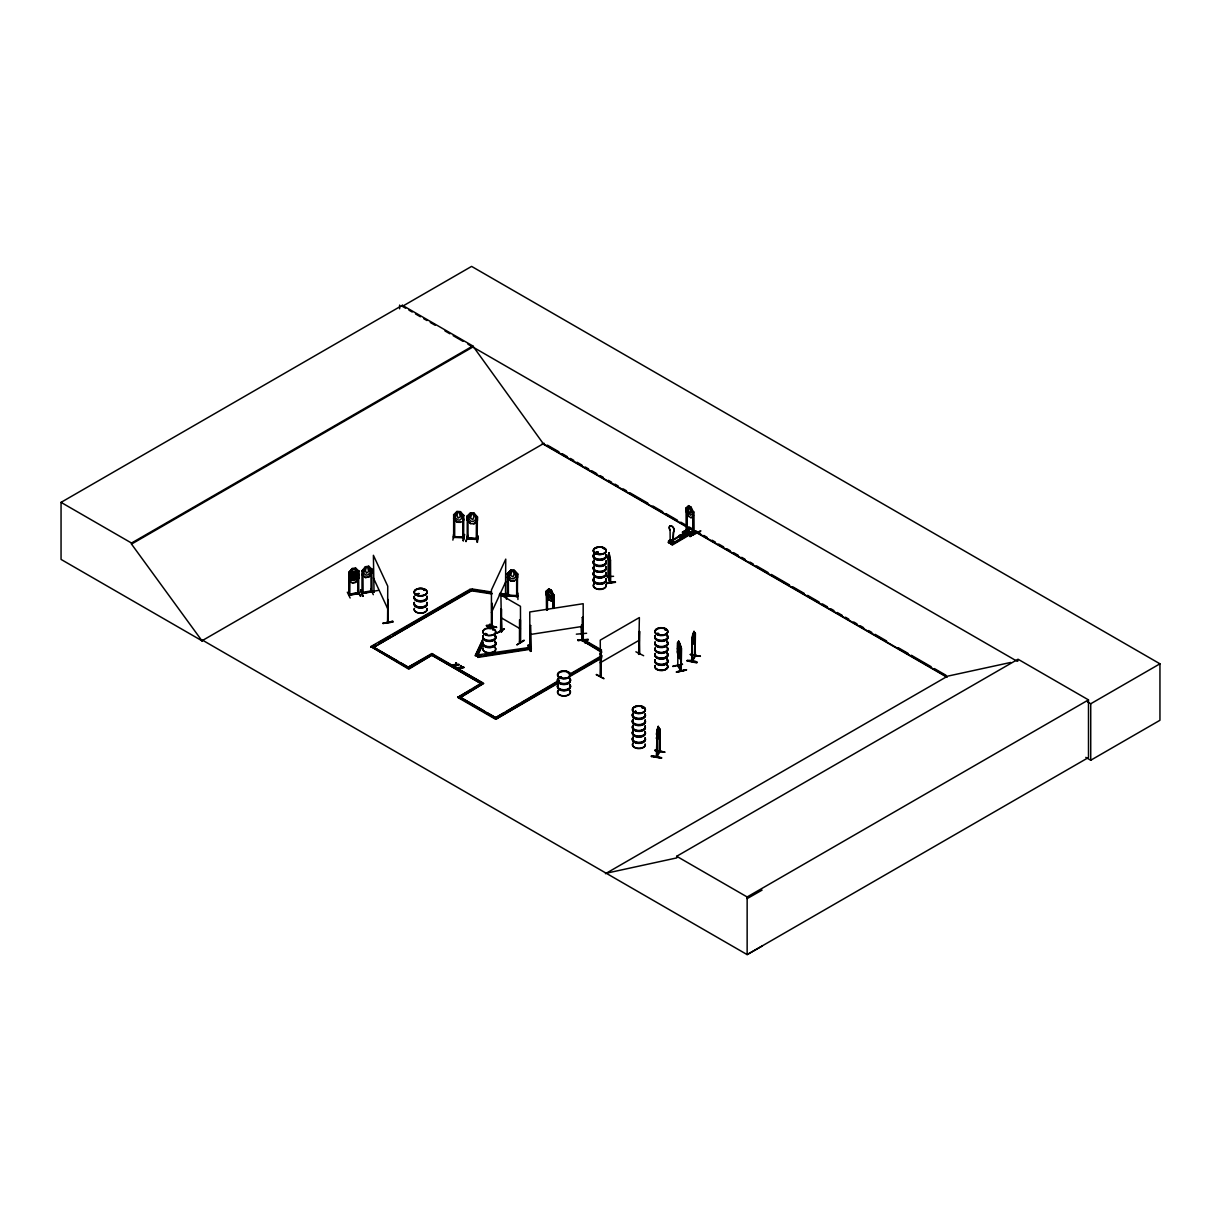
<?xml version="1.0" encoding="UTF-8"?>
<svg xmlns="http://www.w3.org/2000/svg" width="1221" height="1221" viewBox="0 0 1221 1221"><rect width="100%" height="100%" fill="white"/><g stroke="black" fill="none" stroke-linecap="round" stroke-linejoin="round"><path stroke-width="1.5" d="M608.302 576.999L608.348 554.792M609.996 582.783L609.859 559.584M694.047 631.379L691.956 638.766L692.154 637.881L692.261 661.461L695.405 655.83L694.673 633.333M677.777 666.147L677.914 643.009C676.266 644.322 678.617 657.173 681.104 652.121M680.845 648.046L681.242 671.214L680.753 648.046M608.241 577.136L610.042 582.783L608.317 577.06M608.745 577.075L608.317 576.236M672.893 542.597L673.412 532.005A3.465 2.015 59.5 0 0 673.412 528.006A3.465 2.015 59.5 0 0 669.917 526.037A3.465 2.015 59.5 0 0 669.917 530.036L670.07 529.945A3.465 2.015 59.5 0 1 670.07 525.946A3.465 2.015 59.5 0 1 673.565 527.93A3.465 2.015 59.5 0 1 673.565 531.913L673.046 542.521L670.543 540.567M688.552 505.677L691.071 507.127L692.185 514.072L690.598 515.277L687.377 511.294L688.629 505.616L686.095 507.844L686.965 508.211L686.919 530.906L687.194 511.889M692.887 511.63L692.719 534.188L693.818 534.477L693.726 511.889L692.78 511.721L693.726 511.889M552.945 594.917L553.998 595.115L553.037 594.963M350.015 572.405L349.771 595.146M608.775 556.394L609.081 553.952M454.67 514.713L453.632 514.789L454.685 514.774L454.67 537.454L453.54 537.408M491.361 626.22L492.094 624.969L491.544 625.824M506.135 595.558L505.784 594.551M508.379 573.565L507.325 573.809L510.729 570.314L514.178 570.329L517.628 574.068L517.628 577.655L514.178 581.135L510.668 581.028L507.219 577.289L510.729 580.875L514.178 581.135M506.425 599.19L507.463 592.765M507.371 573.534L507.356 596.336C505.402 595.482 511.981 595.1 516.666 596.626L516.651 573.763M508.424 595.329L517.521 595.543L517.475 596.642M514.178 570.329L515.811 576.739L513.568 578.8L511.294 578.739L509.02 576.541L510.668 570.222L514.178 570.39L517.643 574.007L516.514 573.763M517.887 593.07L517.933 599.511M658.058 728.281L657.707 734.935L658.165 728.311M693.574 632.554L693.238 639.209L693.696 632.585M582.829 617.17L582.844 639.819L583.165 638.415M496.459 627.457C488.049 623.427 478.708 626.22 496.474 627.38M671.657 540.827C670.253 540.705 670.94 540.445 670.894 541.147M657.356 729.074L656.745 757.188L657.051 734.019C654.868 735.668 661.477 715.216 656.394 734.523M608.47 555.418L608.882 552.731L610.469 560.21L610.485 582.86L608.684 577.029M670.329 540.689C671.733 540.552 671.657 544.917 669.993 542.658L669.993 540.186L671.016 540.384M651.449 756.547C682.066 761.599 630.936 752.06 661.477 757.997M651.602 755.845L661.492 757.646M686.98 660.836C692.994 658.47 706.455 665.903 686.996 660.744M696.855 662.652L687.133 660.439L697.038 662.347M679.074 642.475L679.486 649.114L679.181 642.46M679.074 647.588L679.486 654.227L678.968 647.618M677.96 665.414L681.165 669.688M656.349 757.081L657.051 734.019M657.081 756.684L656.364 756.165L659.218 751.464M656.852 757.081L659.951 751.51L659.172 751.922M659.905 751.571L659.874 728.952L658.501 727.228M694.688 656.288L695.482 655.784M694.749 655.433L695.482 654.96L691.925 661.4L691.849 638.751L692.979 633.317L693.055 641.391L694.444 636.752L693.925 631.486L694.963 633.134L694.032 631.501M692.109 637.957L692.658 660.973M659.584 732.371L658.516 737.85M695.1 636.645L692.979 644.062L693.925 642.048M453.586 514.85L456.929 511.401L460.424 511.63L463.843 515.506L462.728 515.46M456.975 511.568L455.28 517.658L457.539 519.932L459.798 520.085L462.026 518.101L460.424 511.63M453.617 534.203L452.884 540.125M459.203 512.179L458.073 512.103L456.99 515.079L458.073 518.116L460.363 516.88L459.218 512.103M453.525 536.553L454.716 536.416L453.571 536.34M453.708 537.148L463.69 537.255L463.751 538.11M454.716 536.66L463.659 536.981M460.424 522.374C451.617 521.55 464.499 524.13 463.751 518.986M463.736 515.537L462.728 515.155L462.79 537.988L463.614 538.079L463.766 515.262M462.942 537.759L463.873 537.851L453.632 537.377L453.678 514.59M468.147 516.071L467.231 516.254L468.147 516.376M463.247 540.46L464.453 534.508L463.324 540.506M467.185 519.841L470.589 523.519M463.247 540.934L464.514 534.554M470.512 512.927L474.023 513.095L475.625 516.88L475.625 519.566L473.397 521.55L471.138 521.398L468.879 519.123L470.528 512.866L467.078 516.285L467.078 519.856L470.512 523.672L474.023 523.84L477.442 520.558L477.457 516.91M467.735 535.286L465.979 541.666L467.674 535.637M467.277 516.04L467.216 538.904L477.472 539.316M467.399 537.759L477.426 538.705L476.556 538.369M477.365 516.727L476.312 516.636L477.365 516.727L477.197 539.575L477.38 538.43M477.335 520.512L473.946 523.809M476.282 538.858L476.449 516.666M477.411 542.383L478.113 536.019M680.784 536.263L683.058 536.431L680.784 536.034M417.903 593.925L416.224 594.474M416.758 594.596L417.2 593.65M417.506 594.368L417.628 594.093M418.162 594.474L417.857 594.612M423.916 590.064L424.832 589.926M485.515 633.531L486.843 633.821L484.996 633.684M492.612 629.96L493.65 629.883M560.821 677.655L560.118 677.365M568.101 672.649L567.704 672.786M597.206 553.082L596.687 552.167M604.013 548.672L603.281 548.336L604.136 548.626M635.469 712.377L634.569 711.69L635.729 711.37M636.278 711.568L634.874 711.858L635.469 711.248M642.215 707.905L643.208 707.905M658.638 634.294L657.219 633.47M642.17 707.829L643.253 707.661M642.444 707.524L643.024 707.432M665.43 629.868L664.941 629.258M664.911 629.868L665.567 629.929M678.067 644.016L678.784 641.391M678.067 649.129C678.907 642.078 681.226 653.388 680.494 655.479L679.7 656.394L678.067 651.816M672.847 666.498L682.539 664.361M686.187 531.623C697.115 536.416 680.891 532.203 688.171 530.448L692.185 533.318L672.481 544.917L668.482 542.475L668.543 540.857L670.527 539.667L668.818 542.185L671.962 543.956L673.946 541.605L674.236 543.238L670.421 541.208L671.336 540.201M670.619 540.598L669.825 540.277L669.825 542.75M596.55 674.435L603.998 678.678L596.214 674.709M689.377 506.7L688.598 510.882L690.186 513.186L690.994 510.699L689.453 506.654M548.809 592.567L549.679 589.911L551.236 593.94M692.673 660.088L692.353 660.576M387.851 621.84L387.439 621.306M610.134 563.858L609.401 565.491L610.012 563.781M679.639 650.564L679.105 651.892L678.235 648.412L678.204 653.861L679.09 652.914L679.975 656.547L679.715 650.61M482.906 643.574L477.335 655.57L477.854 657.402L531.303 649.129L530.647 625.564L529.746 625.701L529.777 648.534L530.738 648.351L529.807 647.389M583.379 639.392L582.509 640.415L583.379 640.216L581.959 636.752L585.271 642.918L581.959 637.225M455.189 667.215L455.937 664.911L459.05 664.499L455.937 665.384L455.189 667.215L455.204 664.957L454.594 666.864M460.699 668.131L463.812 667.246L460.79 667.261L459.951 669.963L461.385 665.857L459.355 669.627L460.058 667.322L456.898 667.734L459.966 668.177M455.296 664.575C448.076 664.819 456.395 666.925 456.044 662.759L456.028 664.987L456.623 663.11M455.296 665.048L456.044 662.759M348.748 594.2L349.954 594.459M348.748 595.024L349.862 594.856M361.904 592.429L362.912 592.521M361.904 593.253L363.019 593.085M371.123 592.078L371.932 591.697L362.103 593.192M352.152 568.513L350.58 575.122L352.793 576.907L354.975 576.571L357.143 574.099L355.54 567.979L352.152 568.513L348.809 572.603M365.384 566.88L363.751 573.351L365.949 575.137L368.147 574.801L370.314 572.328L368.696 566.208L365.308 566.742L361.996 570.894M491.681 603.189L491.819 626.404L491.544 624.999M506.135 595.512L505.494 596.016L505.753 559.126L491.437 589.987L491.407 626.358M501.083 594.291L511.126 595.848L505.921 595.176M531.059 651.297C525.015 635.012 530.601 654.761 531.028 650.839M689.941 528.128L682.264 532.234L690.002 528.235M347.313 592.2L350.137 598.015M363.232 596.138L360.561 590.002L362.79 596.26M491.956 593.253L471.55 590.094L373.733 647.267L471.55 590.796L472.069 588.965L490.628 591.849M471.55 590.094L470.131 589.27L471.55 590.796L472.069 588.965M491.437 612.576L505.753 581.715M481.013 655.708L477.335 656.272L475.381 655.265L482.539 639.835M488.11 627.838L489.697 624.404L491.651 624.709L490.064 628.143M475.381 655.967L482.539 640.552M488.11 628.54L489.697 624.404M499.389 595.115L504.96 595.97L505.479 594.139L499.908 593.284M504.96 595.97L505.479 594.841L499.908 593.986M477.335 656.272L482.112 645.985M490.064 628.846L491.651 625.411M501.266 631.059C499.557 629.563 502.777 632.921 500.824 631.303M687.27 530.753L686.523 529.441M694.688 633.607L694.749 656.333M692.582 638.308L691.803 642.353L692.872 644.032L691.956 642.292M694.993 633.043L695.085 656.394L695.405 633.226M690.491 654.471L700.381 656.333L690.323 654.349M700.366 656.303L690.353 654.654M658.501 737.789L657.341 739.758L656.425 738.003M651.449 756.562L651.632 755.768M654.807 750.533L664.85 752.06L654.96 750.198M656.425 757.066L659.569 750.594M582.692 639.224L583.272 639.712L582.234 636.049M639.087 653.556L639.728 653.998L639.377 631.272L638.644 654.303L639.636 654.044M680.814 536.095L683.043 535.851L680.936 536.37M416.056 595.451A6.456 3.724 0 0 1 417.399 594.856L418.101 594.383M485.332 633.516L485.714 634.34M595.466 553.082L596.169 552.182M561.431 677.38L560.378 677.212M635.21 712.484L635.82 711.294M677.426 642.994L678.769 641.269L677.472 643.101M678.662 646.397L677.472 648.214M681.211 652.106L679.914 653.922L678.678 651.968M679.792 658.943L681.043 657.356M681.104 657.234C678.067 662.164 676.999 650.244 677.319 648.137M529.761 647.451L530.647 647.573M529.761 648.275L530.845 647.756M583.302 640.277L583.18 617.444L582.28 617.582L582.371 640.125M348.855 594.184L358.76 592.643M348.855 595.009L358.76 593.467M349.832 594.276L349.954 595.054L349.755 594.291M349.939 572.237L348.855 572.42L348.885 595.253L358.76 593.696L358.653 570.894L357.753 571.046L357.738 593.849L357.814 571.016L358.76 571.107M362.011 592.414L371.688 590.842L371.779 591.697M352.228 568.65L348.855 572.42M354.411 568.788L353.312 568.955L352.243 572.176L352.243 573.748L354.411 574.801L355.525 571.672L352.259 572.298L348.809 576.19L352.182 579.319L355.57 578.8L358.882 574.633L355.57 571.626L354.38 568.727M348.977 579.853L352.213 582.966L355.525 582.295L358.806 578.266L358.653 570.894M352.259 582.86L355.601 582.448L358.943 578.342M368.696 576.953L372.054 572.863L372.069 569.337L368.696 566.208M361.996 574.481L365.338 577.548L368.727 577.029L371.962 572.908M695.161 655.509L692.612 660.24M659.401 750.701L659.218 752.06M656.669 755.738L656.822 756.303M491.834 626.342L492.017 603.235M551.236 595.512L549.603 595.985L548.809 594.154M680.814 670.726L681.303 669.795M680.845 670.68L681.562 670.192M659.63 752.044L659.584 728.784L658.409 727.09M510.668 570.222L507.203 573.763L508.318 573.534L508.409 596.367M467.185 516.315L470.589 512.957M507.264 596.123L517.597 596.382M638.644 654.303L639.377 617.551L600.259 640.14L600.488 676.663L601.175 653.632L600.259 653.876L601.175 653.632M638.751 653.357L639.453 653.006M691.071 517.689L693.559 515.644M546.291 594.703L548.763 599.679L546.291 594.703L546.291 591.117L548.84 588.888L551.358 590.308L553.754 595.329L553.739 608.44M546.443 591.147L548.885 588.995L547.588 594.566L550.839 598.534L552.441 597.313L551.358 590.308L551.266 601.098L553.83 598.87L553.662 595.314L551.236 590.415M374.023 592.063L373.367 590.735L373.824 591.605M388.064 621.596L388.064 622.42L387.82 599.313L387.652 622.512L387.729 586.156L373.397 555.296L374.023 592.139M462.728 536.95L462.896 538.034M484.996 634.264L486.675 634.157M559.691 676.8L561.431 676.8M678.296 666.162L677.777 665.323M517.475 595.817L507.387 595.527M668.726 542.796L688.888 531.15M691.88 532.539L671.229 544.184L672.283 544.597M668.238 542.506L688.171 530.738L691.88 532.829L671.962 543.956M546.291 591.117L546.52 609.966M551.266 601.098L548.794 599.603M679.09 535.805C690.018 540.598 673.794 536.385 681.074 534.63L684.783 537.011L681.074 534.63M682.86 533.577C693.787 538.385 677.563 534.172 684.844 532.402L688.552 534.798L684.844 532.402M691.895 532.814L671.947 544.581L672.252 542.948L674.236 541.773M671.229 544.184L691.178 532.417M501.572 609.142L501.404 631.913L500.564 631.486L500.9 608.76L501.648 631.776M547.176 591.529L546.52 591.147L547.176 610.347M503.937 629.013L497.054 633.043M501.572 631.7L500.9 595.039L520.467 606.333L520.543 642.689L519.459 642.399L519.551 619.825L520.467 620.054L520.299 642.841L519.719 641.391M504.349 628.784L496.642 633.272L504.304 629.105M501.404 631.333L501.053 630.524M520.222 641.971L519.474 641.544L520.146 642.002M638.904 654.441L639.636 631.425M635.897 651.8L643.65 655.723M600.183 675.686L601.266 675.381L600.183 676.495M202.869 640.369L202.076 640.842L61.05 559.416L61.05 502.365L402.381 305.296L472.848 345.97L543.314 443.711L946.763 676.648M402.381 305.296L402.381 306.349L471.596 266.392L1159.95 663.812L1159.95 720.283L1090.735 760.24L1085.79 757.371M61.05 502.365L131.517 543.04L472.848 345.97M762.087 946.092L747.145 954.608L202.778 640.323L201.969 640.781L131.517 544.093L472.848 347.023M201.969 640.781L544.108 443.254M370.879 646.565L408.806 668.467L433.257 654.349L408.806 669.169L370.879 646.565L470.131 589.27M370.879 647.267L375.564 644.566M378.831 642.689L390.247 636.095M393.498 634.218L453.815 599.389M457.081 597.512L468.498 590.918M483.592 683.409L459.142 698.229L483.592 683.409L431.837 653.525L407.387 667.643L431.837 654.227L482.173 682.585L457.722 697.405L495.65 719.306L559.187 682.615M686.263 511.385L686.538 507.738L686.645 530.341L693.726 534.447M691.071 507.127L693.482 512.103L693.543 534.661L686.187 530.463L686.69 529.502M688.675 516.3L686.187 511.37L688.629 516.376M693.436 534.661L693.207 533.272L686.278 530.555L686.263 507.875M686.324 529.716L687.27 529.929M687.026 530.311L693.803 533.699L692.979 533.226M690.002 536.233C710.836 526.816 696.504 531.639 690.109 536.706M459.34 696.458L470.757 689.88M474.023 687.988L478.907 685.164M601.694 652.411L582.127 640.415L583.562 639.59L601.495 649.938M582.127 641.117L583.562 640.292L601.495 650.656M559.386 680.143L495.634 717.658L503.8 712.927M569.2 674.48L601.892 655.601M507.081 711.049L518.513 704.441M521.794 702.548L559.386 680.845M570.833 674.236L590.445 662.911M593.711 661.019L601.892 656.303M495.65 719.306L559.187 681.898M568.986 676.236L601.678 657.371M568.986 676.953L601.678 658.073M600.259 662.728L639.377 640.14M605.433 873.717L947.572 676.175L1010.606 662.469M606.226 873.244L676.693 857.92L676.693 856.287L1018.024 659.218L1088.491 699.892L1088.491 757.539L747.145 954.608L747.145 896.962L1088.491 699.892M1018.024 660.851L1017.23 661.324L467.933 344.185M1087.468 701.877L1090.735 703.769L1159.95 663.812M747.145 898.61L762.087 890.094M453.678 536.294L453.663 537.408M468.269 538.095L467.17 537.805L467.338 538.888M349.862 572.542L348.947 572.618L349.053 595.222M371.917 569.322L371.001 569.535L371.031 592.109L371.016 590.995M527.793 645.543L530.494 651.388M610.012 560.256L608.76 552.747L608.363 577.548L608.928 576.724M424.801 590.277L423.946 590.323M596.642 552.823L595.329 552.792A6.471 3.739 0 0 1 598.092 551.907M658.592 634.172L657.264 634.172M600.625 676.587L600.503 654.013M371.108 569.49L371.962 569.383M357.845 592.765L358.821 592.902M358.653 592.658L357.738 593.849M358.669 593.742L358.852 592.857L348.84 594.398M516.697 595.512L516.483 596.626M417.551 594.398L416.514 594.154M596.84 553.296L596.596 553.357A6.471 3.739 0 0 0 595.176 553.922M657.753 633.394L657.219 634.294M679.914 643.177L681.257 648.61L680.753 647.74M677.579 646.596L678.769 652.014M681.165 670.512L681.547 648.488L678.662 641.284M677.319 651.724L678.662 657.142M680.997 653.739L679.807 648.32M676.571 671.779C706.715 665.643 656.226 676.648 686.294 669.719M676.587 672.16L686.294 670.085M368.498 592.185L378.403 590.384M382.967 623.321L393.07 622.038L382.921 623.29L392.933 621.26L383.073 623.595M529.838 625.915L530.647 625.564M583.287 617.643L582.28 617.582M582.356 639.27L583.119 639.239M367.567 567.017L366.468 567.185L365.4 570.405L366.468 573.198L368.681 571.474L367.536 566.956M355.601 571.703L352.182 572.161L348.855 576.312L352.228 579.212L355.54 578.723M371.123 591.254L372.023 591.071L361.996 593.452L362.011 570.65L363.019 570.497M362.103 570.848L362.896 570.772M370.635 588.904L373.321 594.688M357.539 590.552L360.21 596.001M529.746 634.569L583.18 626.297M475.381 655.265L530.784 647.298L531.303 649.129M484.706 655.128L488.385 654.563M492.078 653.998L504.975 651.999M508.669 651.434L512.347 650.854M516.04 650.289L521.565 649.435M525.244 648.855L528.937 648.29M477.335 655.57L477.854 656.7L531.303 648.427M456.028 664.514L459.05 664.499M452.136 664.987L459.05 664.972M452.136 665.445L455.204 665.43M456.898 667.734L463.812 667.719M456.898 668.192L460.058 667.795M460.699 667.658L463.812 667.246M609.294 554.609L609.187 560.637L608.775 557.966M609.508 554.731L609.294 562.82L608.47 558.104M608.134 557.951L609.401 565.491M608.882 563.415L609.508 565.476M608.684 554.441L608.836 558.73M609.813 559.371L610.469 560.21M606.761 576.678L613.568 576.297M610.424 581.486L609.859 582.31M615.43 581.898L606.913 582.753L615.43 581.929L607.005 583.562M606.913 583.226L615.445 582.371M586.614 633.272L576.343 634.172M577.899 639.773L588.232 639.682L577.899 639.85M588.232 639.667L577.976 640.552M588.171 639.331L577.976 640.491M596.489 552.182L597.328 552.792L596.336 552.304M596.336 553.25L595.527 552.976M417.2 594.642L417.384 594.444A6.563 3.785 0 0 0 415.979 595.054M486.05 634.096L485.21 634.264M529.96 648.504L529.746 611.98L583.18 603.708L583.18 640.033L582.28 640.384M362.225 593.452L372.023 591.895L371.825 569.123M517.506 574.038L516.498 573.778M600.915 676.068L600.915 653.479M468.055 538.11L467.261 538.049M468.315 538.125L477.213 538.72M467.231 538.843L477.319 539.514M416.392 594.505L417.2 594.78M677.884 665.537L681.562 671.016M504.304 594.993L511.019 596.016M472.069 589.682L477.64 590.537M481.349 591.117L490.628 592.551M499.389 594.398L504.96 595.268M471.55 590.796L491.956 593.955M659.477 728.769L659.248 751.999M657.356 739.636L656.318 737.988M654.822 750.381L664.728 752.228M582.478 637.087L585.256 642.872M358.012 590.552L360.699 596.336M581.669 633.867L582.707 638.873M658.119 633.211L658.928 633.882M581.684 633.928L582.829 639.758M671.077 541.01L670.817 539.835M478.189 536.401L476.923 541.971M551.312 590.369L548.763 588.934L548.763 599.679M524.068 640.628L516.773 644.886L524.068 640.155M402.381 306.349L405.662 308.241M408.943 310.134L412.225 312.027M415.491 313.919L420.406 316.758M423.687 318.65L426.968 320.543M430.25 322.436L435.164 325.274M444.993 330.952L449.908 333.791M453.189 335.683L463.018 341.346M688.583 516.346L691.117 517.811M547.405 445.146L558.928 451.801M562.225 453.708L567.17 456.562M570.451 458.455L573.748 460.363M577.045 462.255L581.99 465.109M585.286 467.017L588.568 468.925M591.864 470.818L596.81 473.672M600.106 475.58L603.388 477.472M608.333 480.326L611.629 482.234M614.926 484.127L618.208 486.034M623.153 488.888L626.449 490.781M629.746 492.689L647.863 503.144M652.792 505.998L662.682 511.706M665.964 513.598L677.502 520.253M680.784 522.161L685.729 525.015M689.026 526.907L692.322 528.815M695.619 530.723L700.549 533.562M703.845 535.47L707.142 537.377M712.072 540.216L715.369 542.124M718.665 544.032L723.61 546.886M726.907 548.778L730.189 550.686M733.485 552.579L738.43 555.433M741.727 557.341L745.008 559.233M749.953 562.087L753.25 563.995M756.547 565.888L768.07 572.542M771.367 574.45L789.483 584.905M792.765 586.813L804.303 593.467M807.585 595.36L819.123 602.029M822.405 603.922L827.35 606.776M830.646 608.684L833.943 610.576M837.24 612.484L842.169 615.338M845.466 617.231L848.763 619.139M853.693 621.993L856.989 623.885M860.286 625.793L863.583 627.686M868.528 630.54L871.809 632.447M875.106 634.34L886.629 641.01M898.168 647.664L908.042 653.357M911.339 655.265L931.104 666.666M934.386 668.574L945.924 675.228M542.231 443.559L947.008 677.258M582.127 640.415L601.694 651.709M500.9 617.628L520.467 628.922M375.488 648.29L397.695 661.11M400.87 662.942L408.806 667.521L372.313 646.443M462.164 698.32L484.371 711.156M487.545 712.988L497.054 718.467L460.576 697.405M457.722 696.703L495.65 718.604M676.693 856.287L747.145 896.962M670.512 541.254L670.527 539.667M670.192 541.01L670.07 529.945M692.734 534.279L693.055 511.492M355.54 567.979L358.913 571.107M362.103 574.435L365.338 577.548L368.727 577.029M474.023 513.095L477.442 516.971M656.837 736.217L657.524 737.118L658.913 732.478L658.394 727.212M610.424 582.31L610.302 559.676M468.284 537.851L468.04 538.965L467.994 516.071M678.678 641.407L680.494 647.679L679.7 651.281L678.067 646.703M682.371 664.163L672.863 666.178M677.579 665.674L681.211 671.153M553.128 594.795L553.082 608.073M373.397 577.884L387.729 608.745M363.11 592.689L362.912 570.512M355.57 578.8L358.943 574.755L355.525 571.733L357.143 577.686L354.975 580.158L352.793 580.494L350.58 578.708L352.259 572.298M362.744 596.336L360.607 589.987M608.134 556.15L610.027 562.087M1090.735 703.769L1090.735 760.24M673.946 541.605L673.946 542.78M608.836 562.499L608.867 577.625M581.822 625.045L581.837 634.523L581.471 625.076M581.333 626.419L581.349 634.432M553.998 595.115L553.998 608.302M553.327 598.504L553.327 607.921M547.435 593.269L547.435 610.21M546.764 594.764L546.764 609.828M519.81 619.673L519.81 642.261M517.521 573.824L517.383 596.687M461.385 665.857L460.805 665.506M399.618 305.082L399.618 308.821M131.517 543.04L131.517 544.093M667.566 647.786A6.426 3.709 0 0 1 661.355 652.457A6.426 3.709 0 0 1 655.143 647.786M666.956 635.775A6.471 3.739 0 0 1 662.209 641.346A6.471 3.739 0 0 1 655.112 636.675M666.956 634.722A6.471 3.739 0 0 1 662.209 640.308A6.471 3.739 0 0 1 655.112 635.622M666.956 642.017A6.456 3.724 0 0 1 662.209 647.573A6.456 3.724 0 0 1 655.128 642.902M667.048 641.62A6.563 3.785 0 0 1 662.209 647.267A6.563 3.785 0 0 1 655.021 642.536M667.048 641.3A6.563 3.785 0 0 1 662.209 646.947A6.563 3.785 0 0 1 655.021 642.215M666.956 640.964A6.456 3.724 0 0 1 662.209 646.52A6.456 3.724 0 0 1 655.128 641.864M667.048 635.378A6.563 3.785 0 0 1 662.209 641.04A6.563 3.785 0 0 1 655.021 636.294M667.048 635.057A6.563 3.785 0 0 1 662.209 640.72A6.563 3.785 0 0 1 655.021 635.973M667.582 648.687A6.441 3.724 0 0 1 661.355 653.372A6.441 3.724 0 0 1 655.128 648.687M667.566 665.552A6.426 3.709 0 0 1 661.355 670.222A6.426 3.709 0 0 1 655.143 665.552A6.487 3.739 0 0 0 662.209 670.36A6.487 3.739 0 0 0 666.971 664.773M666.956 653.54A6.471 3.739 0 0 1 662.209 659.111A6.471 3.739 0 0 1 655.112 654.441M666.956 652.487A6.471 3.739 0 0 1 662.209 658.073A6.471 3.739 0 0 1 655.112 653.388M666.956 659.783A6.456 3.724 0 0 1 662.209 665.338A6.456 3.724 0 0 1 655.128 660.668M667.048 659.386A6.563 3.785 0 0 1 662.209 665.033A6.563 3.785 0 0 1 655.021 660.302M667.048 659.065A6.563 3.785 0 0 1 662.209 664.712A6.563 3.785 0 0 1 655.021 659.981M666.956 658.73A6.456 3.724 0 0 1 662.209 664.285A6.456 3.724 0 0 1 655.128 659.63M667.048 653.143A6.563 3.785 0 0 1 662.209 658.806A6.563 3.785 0 0 1 655.021 654.059M667.048 652.823A6.563 3.785 0 0 1 662.209 658.485A6.563 3.785 0 0 1 655.021 653.739M666.956 665.002A6.456 3.724 0 0 1 662.209 670.573A6.456 3.724 0 0 1 655.128 665.903M645.237 720.573A6.563 3.785 0 0 1 638.049 725.32A6.563 3.785 0 0 1 633.226 719.657M645.161 720.955A6.471 3.739 0 0 1 638.064 725.625A6.471 3.739 0 0 1 633.302 720.054M645.131 725.839A6.441 3.724 0 0 1 638.064 730.479A6.441 3.724 0 0 1 633.317 724.938M645.161 726.174A6.487 3.739 0 0 1 638.064 730.845A6.487 3.739 0 0 1 633.287 725.274M645.237 714.346A6.563 3.785 0 0 1 638.049 719.077A6.563 3.785 0 0 1 633.226 713.43M645.161 719.902A6.471 3.739 0 0 1 638.064 724.572A6.471 3.739 0 0 1 633.302 719.001M645.161 714.712A6.471 3.739 0 0 1 638.064 719.398A6.471 3.739 0 0 1 633.302 713.812M645.237 720.253A6.563 3.785 0 0 1 638.049 724.999A6.563 3.785 0 0 1 633.226 719.337M645.237 714.026A6.563 3.785 0 0 1 638.049 718.757A6.563 3.785 0 0 1 633.226 713.11M645.161 713.675A6.471 3.739 0 0 1 638.064 718.345A6.471 3.739 0 0 1 633.302 712.774M645.237 738.339A6.563 3.785 0 0 1 638.049 743.085A6.563 3.785 0 0 1 633.226 737.423M645.161 738.72A6.471 3.739 0 0 1 638.064 743.391A6.471 3.739 0 0 1 633.302 737.82M645.344 744.566A6.441 3.724 0 0 1 637.24 748.152A6.441 3.724 0 0 1 633.317 742.704M645.36 727.716A6.456 3.724 0 0 1 637.24 731.318A6.456 3.724 0 0 1 633.317 725.854M645.161 743.94A6.487 3.739 0 0 1 638.064 748.61A6.487 3.739 0 0 1 633.287 743.04M645.161 726.434A6.487 3.739 0 0 1 638.064 731.12A6.487 3.739 0 0 1 633.287 725.533M645.237 732.112A6.563 3.785 0 0 1 638.049 736.843A6.563 3.785 0 0 1 633.226 731.196M645.161 737.667A6.471 3.739 0 0 1 638.064 742.337A6.471 3.739 0 0 1 633.302 736.767M645.161 732.478A6.471 3.739 0 0 1 638.064 737.163A6.471 3.739 0 0 1 633.302 731.577M645.237 738.018A6.563 3.785 0 0 1 638.049 742.765A6.563 3.785 0 0 1 633.226 737.102M645.237 731.791A6.563 3.785 0 0 1 638.049 736.522A6.563 3.785 0 0 1 633.226 730.875M645.161 731.44A6.471 3.739 0 0 1 638.064 736.11A6.471 3.739 0 0 1 633.302 730.54M606.104 561.446A6.563 3.785 0 0 1 598.9 566.178A6.563 3.785 0 0 1 594.078 560.531M606.013 561.828A6.471 3.739 0 0 1 598.916 566.498A6.471 3.739 0 0 1 594.154 560.927M605.967 566.697A6.426 3.709 0 0 1 598.916 571.336A6.426 3.709 0 0 1 594.184 565.796M606.013 567.109A6.471 3.739 0 0 1 598.916 571.779A6.471 3.739 0 0 1 594.154 566.208M606.104 555.219A6.563 3.785 0 0 1 598.9 559.951A6.563 3.785 0 0 1 594.078 554.303M595.115 553.525A6.563 3.785 0 0 1 598.061 552.533M606.013 560.775A6.471 3.739 0 0 1 598.916 565.445A6.471 3.739 0 0 1 594.154 559.874M606.013 555.586A6.471 3.739 0 0 1 598.916 560.256A6.471 3.739 0 0 1 594.154 554.685M606.104 561.126A6.563 3.785 0 0 1 598.9 565.857A6.563 3.785 0 0 1 594.078 560.21M606.104 554.899A6.563 3.785 0 0 1 598.9 559.63A6.563 3.785 0 0 1 594.078 553.983M595.115 553.205A6.563 3.785 0 0 1 598.061 552.213M606.013 554.548A6.471 3.739 0 0 1 598.916 559.218A6.471 3.739 0 0 1 594.154 553.647M606.104 579.212A6.563 3.785 0 0 1 598.9 583.943A6.563 3.785 0 0 1 594.078 578.296M606.013 579.593A6.471 3.739 0 0 1 598.916 584.264A6.471 3.739 0 0 1 594.154 578.693M605.967 584.462A6.426 3.709 0 0 1 598.916 589.102A6.426 3.709 0 0 1 594.184 583.562M606.211 568.574A6.441 3.724 0 0 1 598.092 572.161A6.441 3.724 0 0 1 594.184 566.712M606.013 584.813A6.471 3.739 0 0 1 598.916 589.484A6.471 3.739 0 0 1 594.154 583.913M606.028 567.277A6.487 3.739 0 0 1 598.916 571.962A6.487 3.739 0 0 1 594.139 566.376M606.104 572.985A6.563 3.785 0 0 1 598.9 577.716A6.563 3.785 0 0 1 594.078 572.069M606.013 578.54A6.471 3.739 0 0 1 598.916 583.211A6.471 3.739 0 0 1 594.154 577.64M605.998 573.351A6.456 3.724 0 0 1 598.916 578.021A6.456 3.724 0 0 1 594.169 572.466M606.104 578.891A6.563 3.785 0 0 1 598.9 583.623A6.563 3.785 0 0 1 594.078 577.976M606.104 572.664A6.563 3.785 0 0 1 598.9 577.396A6.563 3.785 0 0 1 594.078 571.749M605.998 572.313A6.456 3.724 0 0 1 598.916 576.968A6.456 3.724 0 0 1 594.169 571.413M569.673 684.828A6.563 3.785 0 0 1 563.98 690.521A6.563 3.785 0 0 1 558.302 684.828M569.581 685.225A6.456 3.724 0 0 1 563.98 690.811A6.456 3.724 0 0 1 558.394 685.225M569.596 690.231A6.487 3.739 0 0 1 563.98 695.848A6.487 3.739 0 0 1 558.363 690.231M569.596 690.445A6.487 3.739 0 0 1 563.98 696.062A6.487 3.739 0 0 1 558.363 690.445M569.673 678.601A6.563 3.785 0 0 1 563.98 684.279A6.563 3.785 0 0 1 558.302 678.601M569.581 684.172A6.471 3.739 0 0 1 563.98 689.789A6.471 3.739 0 0 1 558.379 684.172M569.581 678.983A6.471 3.739 0 0 1 563.98 684.599A6.471 3.739 0 0 1 558.379 678.983M569.673 684.508A6.563 3.785 0 0 1 563.98 690.201A6.563 3.785 0 0 1 558.302 684.508M569.673 678.281A6.563 3.785 0 0 1 563.98 683.958A6.563 3.785 0 0 1 558.302 678.281M569.581 677.945A6.471 3.739 0 0 1 563.98 683.546A6.471 3.739 0 0 1 558.379 677.945M426.892 608.363A6.487 3.739 0 0 1 420.619 613.064A6.487 3.739 0 0 1 414.362 608.363M426.968 596.748A6.563 3.785 0 0 1 420.619 601.51A6.563 3.785 0 0 1 414.285 596.748M426.862 597.13A6.456 3.724 0 0 1 420.619 601.816A6.456 3.724 0 0 1 414.392 597.13M426.968 596.428A6.563 3.785 0 0 1 420.619 601.19A6.563 3.785 0 0 1 414.285 596.428M415.979 594.734A6.563 3.785 0 0 1 418.925 593.742M426.877 596.077A6.471 3.739 0 0 1 420.619 600.778A6.471 3.739 0 0 1 414.377 596.077M416.056 594.398A6.471 3.739 0 0 1 418.956 593.437M426.877 603.357A6.471 3.739 0 0 1 420.619 608.058A6.471 3.739 0 0 1 414.377 603.357M426.968 602.976A6.563 3.785 0 0 1 420.619 607.753A6.563 3.785 0 0 1 414.285 602.976M426.968 602.655A6.563 3.785 0 0 1 420.619 607.432A6.563 3.785 0 0 1 414.285 602.655M426.877 602.304A6.471 3.739 0 0 1 420.619 607.02A6.471 3.739 0 0 1 414.377 602.304M426.877 608.562A6.471 3.739 0 0 1 420.619 613.263A6.471 3.739 0 0 1 414.377 608.562M494.887 634.828A6.456 3.724 0 0 1 490.14 640.384A6.456 3.724 0 0 1 483.058 635.729M494.902 642.109A6.471 3.739 0 0 1 490.14 647.679A6.471 3.739 0 0 1 483.043 643.009M494.978 641.712A6.563 3.785 0 0 1 490.155 647.359A6.563 3.785 0 0 1 482.967 642.628M494.978 641.391A6.563 3.785 0 0 1 490.155 647.038A6.563 3.785 0 0 1 482.967 642.307M494.978 635.485A6.563 3.785 0 0 1 490.155 641.132A6.563 3.785 0 0 1 482.967 636.4M494.978 635.164A6.563 3.785 0 0 1 490.155 640.811A6.563 3.785 0 0 1 482.967 636.08M494.902 635.866A6.471 3.739 0 0 1 490.14 641.437A6.471 3.739 0 0 1 483.043 636.767M494.902 641.056A6.471 3.739 0 0 1 490.14 646.626A6.471 3.739 0 0 1 483.043 641.956M494.887 647.328A6.441 3.724 0 0 1 490.14 652.884A6.441 3.724 0 0 1 483.073 648.229M494.917 647.115A6.487 3.739 0 0 1 490.14 652.701A6.487 3.739 0 0 1 483.043 648.015M511.843 570.817L510.729 575.473L512.973 576.938L514.133 574.007L512.973 570.848L511.843 570.879M486.553 625.549L496.611 627.136L486.538 625.61M453.601 518.315L456.913 522.206L453.601 518.315M471.688 513.492L470.589 518.116L472.802 519.658L473.962 516.773L472.817 513.568L471.672 513.553M351.434 574.77L353.205 577.212L351.358 580.28L353.754 577.625L356.181 579.532L354.349 577.014L356.135 574.145L353.8 576.571L351.434 574.77M353.312 572.542L352.243 575.763L353.312 578.556L355.525 576.831L354.411 572.374L353.342 572.603M480.738 683.409L431.837 655.173L480.738 683.409M658.119 634.63A6.487 3.739 0 0 0 667.841 631.379A6.487 3.739 0 0 0 658.119 628.143A6.487 3.739 0 0 0 658.119 634.63M658.134 635.134A6.441 3.724 0 0 0 667.811 631.913A6.441 3.724 0 0 0 658.134 628.693A6.441 3.724 0 0 0 658.134 635.134M658.119 634.813A6.487 3.739 0 0 0 667.841 631.578A6.487 3.739 0 0 0 658.119 628.327A6.487 3.739 0 0 0 658.119 634.813M662.209 652.808A6.456 3.724 0 0 0 666.956 647.237A6.441 3.724 0 0 1 662.194 652.823A6.441 3.724 0 0 1 655.128 648.183A6.456 3.724 0 0 0 662.209 652.808M635.683 712.637A6.456 3.724 0 0 0 645.36 709.401A6.456 3.724 0 0 0 635.683 706.181A6.456 3.724 0 0 0 635.683 712.637M635.683 713.171A6.456 3.724 0 0 0 645.36 709.95A6.456 3.724 0 0 0 635.683 706.715A6.456 3.724 0 0 0 635.683 713.171M635.668 712.881A6.487 3.739 0 0 0 645.39 709.645A6.487 3.739 0 0 0 635.668 706.394A6.487 3.739 0 0 0 635.668 712.881M596.52 553.724A6.487 3.739 0 0 0 606.242 550.488A6.487 3.739 0 0 0 596.52 547.252A6.487 3.739 0 0 0 596.52 553.724M596.535 554.044A6.456 3.724 0 0 0 606.211 550.824A6.456 3.724 0 0 0 596.535 547.588A6.456 3.724 0 0 0 596.535 554.044M595.207 553.464A6.441 3.724 0 0 0 605.982 551.785A6.441 3.724 0 0 0 598.092 547.237A6.441 3.724 0 0 0 595.207 553.464M560.76 677.808A6.441 3.724 0 0 0 570.421 674.587A6.441 3.724 0 0 0 560.76 671.367A6.441 3.724 0 0 0 560.76 677.808M560.76 678.357A6.441 3.724 0 0 0 570.421 675.121A6.441 3.724 0 0 0 560.76 671.901A6.441 3.724 0 0 0 560.76 678.357M560.744 678.037A6.487 3.739 0 0 0 570.466 674.801A6.487 3.739 0 0 0 560.744 671.55A6.487 3.739 0 0 0 560.744 678.037M417.384 595.268A6.487 3.739 0 0 0 427.106 592.032A6.487 3.739 0 0 0 417.384 588.797A6.487 3.739 0 0 0 417.384 595.268M417.399 595.589A6.441 3.724 0 0 0 427.075 592.368A6.441 3.724 0 0 0 417.399 589.133A6.441 3.724 0 0 0 417.399 595.589M416.04 594.688A6.487 3.739 0 0 0 426.892 593.009A6.487 3.739 0 0 0 418.94 588.43A6.487 3.739 0 0 0 416.04 594.688M486.05 634.92A6.487 3.739 0 0 0 495.787 631.684A6.487 3.739 0 0 0 486.05 628.433A6.487 3.739 0 0 0 486.05 634.92M486.065 635.225A6.456 3.724 0 0 0 495.757 632.005A6.456 3.724 0 0 0 486.065 628.769A6.456 3.724 0 0 0 486.065 635.225"/></g></svg>
